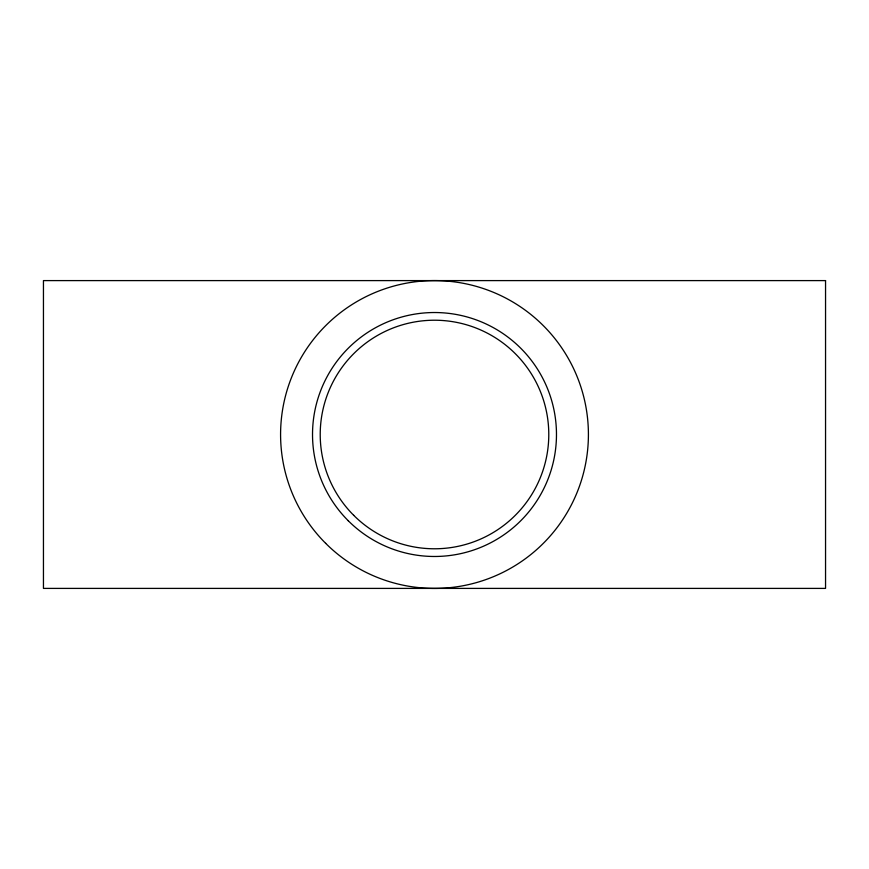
<?xml version="1.0" encoding="UTF-8"?>
<svg xmlns="http://www.w3.org/2000/svg" width="869" height="869" viewBox="0 0 869 869"><rect width="100%" height="100%" fill="white"/><g stroke="black" fill="none" stroke-linecap="round" stroke-linejoin="round"><path stroke-width="1.3" d="M825.55 280.6L43.45 280.6L43.45 588.4L825.55 588.4L825.55 280.6M325.669 543.331A153.9 153.9 0 0 0 583.164 474.333A153.9 153.9 0 0 0 394.667 285.836A153.9 153.9 0 0 0 325.669 543.331M353.694 515.306A114.273 114.273 0 0 0 544.885 464.079A114.273 114.273 0 0 0 404.921 324.115A114.273 114.273 0 0 0 353.694 515.306M348.252 520.748A121.964 121.964 0 0 0 552.315 466.066A121.964 121.964 0 0 0 402.934 316.685A121.964 121.964 0 0 0 348.252 520.748"/></g></svg>
